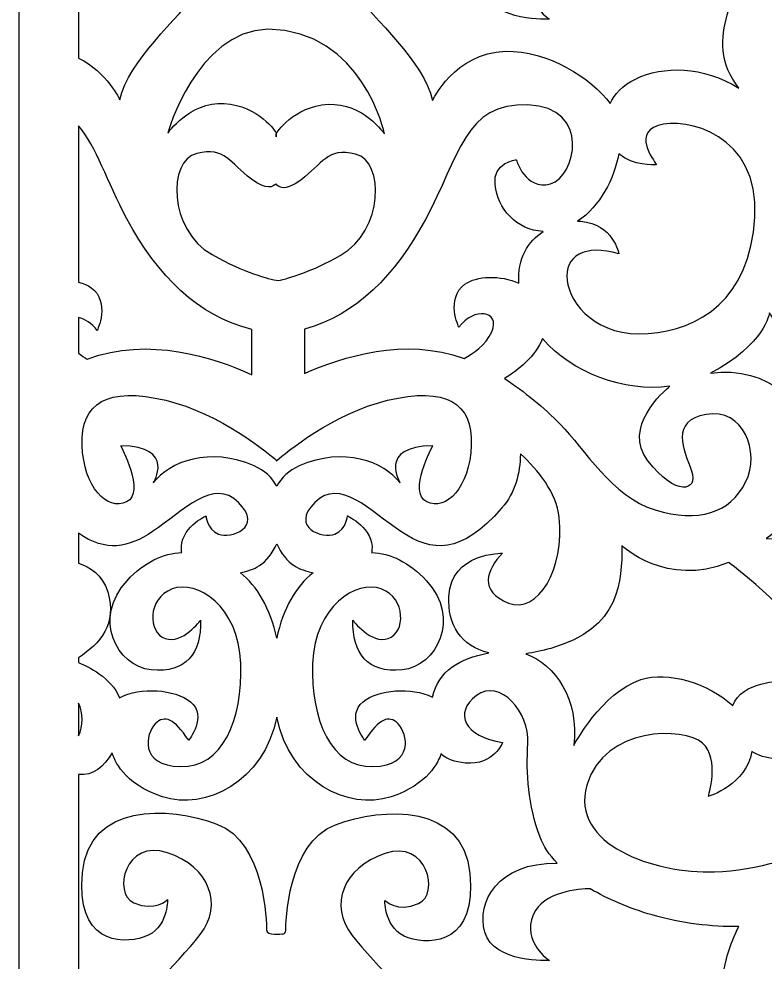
# Model space of a CAD drawing. Header units: centimetres. Extents: x -9.4 to 6.7, y -7.3 to 8.3.
# Drawn here: x -0.956 to 1.277, y -5.219 to -2.397 of the extents above; entities that cross this region are included whole.
import ezdxf

# ---------------------------------------------------------------- set-up
doc = ezdxf.new("R2010")
doc.units = ezdxf.units.CM
doc.header["$MEASUREMENT"] = 0
doc.layers.add('layer 1', color=7, linetype='Continuous')

msp = doc.modelspace()

# ---------------------------------------------------------------- linework, layer by layer
at = {"layer": 'layer 1', "color": 242}
for points, knots in [([(-0.95597, 8.33133), (-0.95597, 8.33133), (6.67267, 8.33133), (6.67267, 8.33133), (6.67267, 8.33133), (6.67267, 8.33133), (6.67267, -7.28285), (6.67267, -7.28285), (6.67267, -7.28285), (6.67267, -7.28285), (-0.95597, -7.28285), (-0.95597, -7.28285), (-0.95597, -7.28285), (-0.95597, -7.28285), (-0.95597, 8.33133), (-0.95597, 8.33133)], [0, 0, 0, 0, 0.2, 0.2, 0.2, 0.2, 0.4, 0.4, 0.4, 0.4, 0.6, 0.6, 0.6, 0.6, 1, 1, 1, 1]), ([(-0.77752, -2.51453), (-0.77752, -2.51453), (-0.77752, -1.84115), (-0.77752, -1.84115), (-0.77752, -1.84115), (-0.73452, -1.84682), (-0.69998, -1.81685), (-0.67701, -1.77622), (-0.67701, -1.77622), (-0.67188, -1.79464), (-0.64427, -1.86953), (-0.52654, -1.90809), (-0.52654, -1.90809), (-0.39771, -1.95025), (-0.22346, -1.86353), (-0.18453, -1.66948), (-0.18453, -1.66948), (-0.1456, -1.86353), (0.02869, -1.95025), (0.15748, -1.90809), (0.15748, -1.90809), (0.26886, -1.87161), (0.29963, -1.80263), (0.30696, -1.77969), (0.30696, -1.77969), (0.32449, -1.7954), (0.34865, -1.80465), (0.37962, -1.80719), (0.37962, -1.80719), (0.46628, -1.81435), (0.49145, -1.74532), (0.49145, -1.74532), (0.49145, -1.74532), (0.3768, -1.72867), (0.34327, -1.65728), (0.41316, -1.60493), (0.41316, -1.60493), (0.48308, -1.5526), (0.57253, -1.6549), (0.56696, -1.74771), (0.56696, -1.74771), (0.56135, -1.8405), (0.56696, -1.93092), (0.60327, -2.02851), (0.60327, -2.02851), (0.61339, -2.05562), (0.63108, -2.08201), (0.65491, -2.10701), (0.65491, -2.10701), (0.47597, -2.10389), (0.41248, -2.22337), (0.43827, -2.31335), (0.43827, -2.31335), (0.46508, -2.40691), (0.63131, -2.39778), (0.63131, -2.39778), (0.63131, -2.39778), (0.63131, -2.39778), (0.54821, -2.34299), (0.58309, -2.26086), (0.58309, -2.26086), (0.61258, -2.19134), (0.72067, -2.1839), (0.75332, -2.18327), (0.75332, -2.18327), (0.80657, -2.21493), (0.87001, -2.24184), (0.93878, -2.26168), (0.93878, -2.26168), (1.02764, -2.28733), (1.1158, -2.29768), (1.19783, -2.29633), (1.19783, -2.29633), (1.17409, -2.34379), (1.14517, -2.41849), (1.15092, -2.49255), (1.15092, -2.49255), (1.15383, -2.5303), (1.17097, -2.56958), (1.19849, -2.60443), (1.19849, -2.60443), (1.09066, -2.53782), (0.97211, -2.5364), (0.88897, -2.57681), (0.88897, -2.57681), (0.84943, -2.59604), (0.82571, -2.62221), (0.81309, -2.65012), (0.81309, -2.65012), (0.75701, -2.57485), (0.62652, -2.48994), (0.49984, -2.49386), (0.49984, -2.49386), (0.34605, -2.49863), (0.28175, -2.6414), (0.28175, -2.6414), (0.28175, -2.6414), (0.25381, -2.52243), (0.11123, -2.40107), (0.04131, -2.31064), (0.04131, -2.31064), (-0.0286, -2.22023), (0.01335, -2.10838), (0.13918, -2.06552), (0.13918, -2.06552), (0.26499, -2.0227), (0.30414, -2.18689), (0.23983, -2.21548), (0.23983, -2.21548), (0.17555, -2.24402), (0.13918, -2.20594), (0.13918, -2.20594), (0.13918, -2.20594), (0.13918, -2.20594), (0.13639, -2.294), (0.20907, -2.31778), (0.20907, -2.31778), (0.28175, -2.34158), (0.41316, -2.33206), (0.3936, -2.12503), (0.3936, -2.12503), (0.37401, -1.918), (0.13639, -1.92517), (-0.00902, -1.97989), (-0.00902, -1.97989), (-0.15441, -2.03461), (-0.15721, -2.27735), (-0.15721, -2.29636), (-0.15721, -2.29636), (-0.15721, -2.30225), (-0.16178, -2.30565), (-0.16808, -2.30753), (-0.16808, -2.30753), (-0.16808, -2.30753), (-0.16763, -2.30598), (-0.16763, -2.30598), (-0.16763, -2.30598), (-0.16763, -2.30598), (-0.21517, -2.31313), (-0.21517, -2.29408), (-0.21517, -2.29408), (-0.21517, -2.27507), (-0.21796, -2.03234), (-0.36334, -1.97761), (-0.36334, -1.97761), (-0.50872, -1.92288), (-0.74638, -1.91571), (-0.76597, -2.12275), (-0.76597, -2.12275), (-0.78554, -2.32978), (-0.65413, -2.33929), (-0.58143, -2.31549), (-0.58143, -2.31549), (-0.50872, -2.2917), (-0.51154, -2.20367), (-0.51154, -2.20367), (-0.51154, -2.20367), (-0.51154, -2.20367), (-0.54787, -2.24174), (-0.61218, -2.21318), (-0.61218, -2.21318), (-0.67648, -2.18463), (-0.63732, -2.02044), (-0.51154, -2.06328), (-0.51154, -2.06328), (-0.38571, -2.1061), (-0.34378, -2.21794), (-0.41367, -2.30836), (-0.41367, -2.30836), (-0.48356, -2.39881), (-0.62616, -2.52015), (-0.65413, -2.63913), (-0.65413, -2.63913), (-0.65413, -2.63913), (-0.69154, -2.55606), (-0.77752, -2.51453)], [0, 0, 0, 0, 0.0222222, 0.0222222, 0.0222222, 0.0222222, 0.0444444, 0.0444444, 0.0444444, 0.0444444, 0.0666667, 0.0666667, 0.0666667, 0.0666667, 0.0888889, 0.0888889, 0.0888889, 0.0888889, 0.1111111, 0.1111111, 0.1111111, 0.1111111, 0.1333333, 0.1333333, 0.1333333, 0.1333333, 0.1555556, 0.1555556, 0.1555556, 0.1555556, 0.1777778, 0.1777778, 0.1777778, 0.1777778, 0.2, 0.2, 0.2, 0.2, 0.2222222, 0.2222222, 0.2222222, 0.2222222, 0.2444444, 0.2444444, 0.2444444, 0.2444444, 0.2666667, 0.2666667, 0.2666667, 0.2666667, 0.2888889, 0.2888889, 0.2888889, 0.2888889, 0.3111111, 0.3111111, 0.3111111, 0.3111111, 0.3333333, 0.3333333, 0.3333333, 0.3333333, 0.3555556, 0.3555556, 0.3555556, 0.3555556, 0.3777778, 0.3777778, 0.3777778, 0.3777778, 0.4, 0.4, 0.4, 0.4, 0.4222222, 0.4222222, 0.4222222, 0.4222222, 0.4444444, 0.4444444, 0.4444444, 0.4444444, 0.4666667, 0.4666667, 0.4666667, 0.4666667, 0.4888889, 0.4888889, 0.4888889, 0.4888889, 0.5111111, 0.5111111, 0.5111111, 0.5111111, 0.5333333, 0.5333333, 0.5333333, 0.5333333, 0.5555556, 0.5555556, 0.5555556, 0.5555556, 0.5777778, 0.5777778, 0.5777778, 0.5777778, 0.6, 0.6, 0.6, 0.6, 0.6222222, 0.6222222, 0.6222222, 0.6222222, 0.6444444, 0.6444444, 0.6444444, 0.6444444, 0.6666667, 0.6666667, 0.6666667, 0.6666667, 0.6888889, 0.6888889, 0.6888889, 0.6888889, 0.7111111, 0.7111111, 0.7111111, 0.7111111, 0.7333333, 0.7333333, 0.7333333, 0.7333333, 0.7555556, 0.7555556, 0.7555556, 0.7555556, 0.7777778, 0.7777778, 0.7777778, 0.7777778, 0.8, 0.8, 0.8, 0.8, 0.8222222, 0.8222222, 0.8222222, 0.8222222, 0.8444444, 0.8444444, 0.8444444, 0.8444444, 0.8666667, 0.8666667, 0.8666667, 0.8666667, 0.8888889, 0.8888889, 0.8888889, 0.8888889, 0.9111111, 0.9111111, 0.9111111, 0.9111111, 0.9333333, 0.9333333, 0.9333333, 0.9333333, 0.9555556, 0.9555556, 0.9555556, 0.9555556, 1, 1, 1, 1]), ([(-0.18616, -2.74982), (-0.18616, -2.74982), (-0.18655, -2.73711), (-0.18655, -2.73711), (-0.18655, -2.73711), (-0.18655, -2.73711), (-0.23755, -2.6559), (-0.34184, -2.65024), (-0.34184, -2.65024), (-0.4461, -2.64457), (-0.51046, -2.73899), (-0.51046, -2.73899), (-0.51046, -2.73899), (-0.51046, -2.73899), (-0.42564, -2.43517), (-0.21135, -2.42751), (-0.21135, -2.42751), (-0.21135, -2.42751), (-0.21135, -2.42762), (-0.21135, -2.42762), (-0.21135, -2.42762), (0.07332, -2.43163), (0.1381, -2.74127), (0.1381, -2.74127), (0.1381, -2.74127), (0.1381, -2.74127), (0.07378, -2.64688), (-0.03053, -2.65253), (-0.03053, -2.65253), (-0.1348, -2.6582), (-0.18583, -2.7394), (-0.18583, -2.7394), (-0.18583, -2.7394), (-0.18583, -2.7394), (-0.18616, -2.74982), (-0.18616, -2.74982)], [0, 0, 0, 0, 0.1, 0.1, 0.1, 0.1, 0.2, 0.2, 0.2, 0.2, 0.3, 0.3, 0.3, 0.3, 0.4, 0.4, 0.4, 0.4, 0.5, 0.5, 0.5, 0.5, 0.6, 0.6, 0.6, 0.6, 0.7, 0.7, 0.7, 0.7, 0.8, 0.8, 0.8, 0.8, 1, 1, 1, 1]), ([(0.61258, -3.03281), (0.56784, -3.06247), (0.53455, -3.11377), (0.54015, -3.18789), (0.54015, -3.18789), (0.48416, -3.1626), (0.41321, -3.16546), (0.37832, -3.19106), (0.37832, -3.19106), (0.32005, -3.23381), (0.36023, -3.31929), (0.36023, -3.31929), (0.36023, -3.31929), (0.40445, -3.25947), (0.4868, -3.26798), (0.45869, -3.33296), (0.45869, -3.33296), (0.44084, -3.37419), (0.40199, -3.39959), (0.37595, -3.41265), (0.37595, -3.41265), (0.1993, -3.34833), (0.00941, -3.40825), (-0.10128, -3.4577), (-0.10128, -3.4577), (-0.10128, -3.4577), (-0.10128, -3.32531), (-0.10128, -3.32531), (-0.10128, -3.32531), (0.05482, -3.28252), (0.16998, -3.16418), (0.26014, -2.99753), (0.26014, -2.99753), (0.36252, -2.80833), (0.37716, -2.64652), (0.56723, -2.654), (0.56723, -2.654), (0.75738, -2.66148), (0.71055, -2.87055), (0.63451, -2.89049), (0.63451, -2.89049), (0.5585, -2.91037), (0.53216, -2.81827), (0.53216, -2.81827), (0.53216, -2.81827), (0.53216, -2.81827), (0.46048, -2.82735), (0.46881, -2.8927), (0.46881, -2.8927), (0.47501, -2.96418), (0.53374, -3.02974), (0.61258, -3.03281)], [0, 0, 0, 0, 0.0714286, 0.0714286, 0.0714286, 0.0714286, 0.1428571, 0.1428571, 0.1428571, 0.1428571, 0.2142857, 0.2142857, 0.2142857, 0.2142857, 0.2857143, 0.2857143, 0.2857143, 0.2857143, 0.3571429, 0.3571429, 0.3571429, 0.3571429, 0.4285714, 0.4285714, 0.4285714, 0.4285714, 0.5, 0.5, 0.5, 0.5, 0.5714286, 0.5714286, 0.5714286, 0.5714286, 0.6428571, 0.6428571, 0.6428571, 0.6428571, 0.7142857, 0.7142857, 0.7142857, 0.7142857, 0.7857143, 0.7857143, 0.7857143, 0.7857143, 0.8571429, 0.8571429, 0.8571429, 0.8571429, 1, 1, 1, 1]), ([(0.8391, -2.80073), (0.83915, -2.80075), (0.83921, -2.80081), (0.83924, -2.80088), (0.83924, -2.80088), (0.88313, -2.8382), (0.94454, -2.8332), (0.95037, -2.8332), (0.95037, -2.8332), (0.95623, -2.8332), (0.87436, -2.7436), (0.95623, -2.71624), (0.95623, -2.71624), (1.03811, -2.68887), (1.26039, -2.74111), (1.24579, -2.99003), (1.24579, -2.99003), (1.23116, -3.23896), (1.07907, -3.32609), (0.92698, -3.33852), (0.92698, -3.33852), (0.7749, -3.351), (0.69301, -3.2514), (0.68425, -3.17922), (0.68425, -3.17922), (0.67549, -3.10705), (0.73687, -3.0697), (0.83924, -3.09955), (0.83924, -3.09955), (0.83924, -3.09955), (0.8217, -3.00997), (0.72518, -3.00249), (0.72518, -3.00249), (0.72206, -3.00224), (0.7189, -3.00211), (0.71567, -3.00208), (0.71567, -3.00208), (0.78353, -2.95795), (0.82489, -2.87471), (0.8391, -2.80073)], [0, 0, 0, 0, 0.0909091, 0.0909091, 0.0909091, 0.0909091, 0.1818182, 0.1818182, 0.1818182, 0.1818182, 0.2727273, 0.2727273, 0.2727273, 0.2727273, 0.3636364, 0.3636364, 0.3636364, 0.3636364, 0.4545455, 0.4545455, 0.4545455, 0.4545455, 0.5454545, 0.5454545, 0.5454545, 0.5454545, 0.6363636, 0.6363636, 0.6363636, 0.6363636, 0.7272727, 0.7272727, 0.7272727, 0.7272727, 0.8181818, 0.8181818, 0.8181818, 0.8181818, 1, 1, 1, 1]), ([(-0.77752, -3.39693), (-0.77752, -3.39693), (-0.77752, -3.2907), (-0.77752, -3.2907), (-0.77752, -3.2907), (-0.75858, -3.29501), (-0.7376, -3.30771), (-0.72161, -3.32936), (-0.72161, -3.32936), (-0.72161, -3.32936), (-0.68144, -3.24388), (-0.7397, -3.20116), (-0.7397, -3.20116), (-0.74973, -3.19379), (-0.76274, -3.18829), (-0.77752, -3.1848), (-0.77752, -3.1848), (-0.77752, -3.1848), (-0.77752, -2.7165), (-0.77752, -2.7165), (-0.77752, -2.7165), (-0.72327, -2.77978), (-0.69343, -2.88265), (-0.63252, -2.99521), (-0.63252, -2.99521), (-0.54004, -3.16611), (-0.42133, -3.2862), (-0.25912, -3.32619), (-0.25912, -3.32619), (-0.25912, -3.32619), (-0.25912, -3.46163), (-0.25912, -3.46163), (-0.25912, -3.46163), (-0.36965, -3.41091), (-0.56831, -3.34506), (-0.75142, -3.41499), (-0.75142, -3.41499), (-0.75982, -3.41006), (-0.76877, -3.40406), (-0.77752, -3.39693)], [0, 0, 0, 0, 0.0909091, 0.0909091, 0.0909091, 0.0909091, 0.1818182, 0.1818182, 0.1818182, 0.1818182, 0.2727273, 0.2727273, 0.2727273, 0.2727273, 0.3636364, 0.3636364, 0.3636364, 0.3636364, 0.4545455, 0.4545455, 0.4545455, 0.4545455, 0.5454545, 0.5454545, 0.5454545, 0.5454545, 0.6363636, 0.6363636, 0.6363636, 0.6363636, 0.7272727, 0.7272727, 0.7272727, 0.7272727, 0.8181818, 0.8181818, 0.8181818, 0.8181818, 1, 1, 1, 1]), ([(-0.18025, -3.17983), (-0.20992, -3.17475), (-0.28025, -3.15776), (-0.37807, -3.10227), (-0.37807, -3.10227), (-0.50969, -3.02756), (-0.51046, -2.82019), (-0.42393, -2.79943), (-0.42393, -2.79943), (-0.33742, -2.77867), (-0.32631, -2.82772), (-0.25972, -2.87683), (-0.25972, -2.87683), (-0.21456, -2.91017), (-0.19495, -2.89997), (-0.18701, -2.88999), (-0.18701, -2.88999), (-0.18032, -2.90042), (-0.16129, -2.91502), (-0.1126, -2.87911), (-0.1126, -2.87911), (-0.04605, -2.83001), (-0.03496, -2.78093), (0.05157, -2.8017), (0.05157, -2.8017), (0.1381, -2.82247), (0.13732, -3.02987), (0.00571, -3.10455), (0.00571, -3.10455), (-0.0808, -3.15362), (-0.14582, -3.17256), (-0.18025, -3.17983)], [0, 0, 0, 0, 0.1111111, 0.1111111, 0.1111111, 0.1111111, 0.2222222, 0.2222222, 0.2222222, 0.2222222, 0.3333333, 0.3333333, 0.3333333, 0.3333333, 0.4444444, 0.4444444, 0.4444444, 0.4444444, 0.5555556, 0.5555556, 0.5555556, 0.5555556, 0.6666667, 0.6666667, 0.6666667, 0.6666667, 0.7777778, 0.7777778, 0.7777778, 0.7777778, 1, 1, 1, 1]), ([(1.65453, -3.37237), (1.65047, -3.37893), (1.64673, -3.38593), (1.64338, -3.39336), (1.64338, -3.39336), (1.57068, -3.55277), (1.71885, -3.54087), (1.73284, -3.52423), (1.73284, -3.52423), (1.73284, -3.52423), (1.67952, -3.47432), (1.71338, -3.41524), (1.71338, -3.41524), (1.74725, -3.35613), (1.83873, -3.40802), (1.83194, -3.49884), (1.83194, -3.49884), (1.82518, -3.58965), (1.75742, -3.63578), (1.66596, -3.64587), (1.66596, -3.64587), (1.5745, -3.65596), (1.42529, -3.66224), (1.39176, -3.85498), (1.39176, -3.85498), (1.39176, -3.85498), (1.37049, -3.94967), (1.38764, -3.99169), (1.38764, -3.99169), (1.38764, -3.99169), (1.32754, -3.94784), (1.2803, -3.95151), (1.2803, -3.95151), (1.2803, -3.95151), (1.41343, -3.87173), (1.41343, -3.69505), (1.41343, -3.69505), (1.41343, -3.55035), (1.28518, -3.43289), (1.11307, -3.45692), (1.11307, -3.45692), (1.27625, -3.37226), (1.28966, -3.27631), (1.28966, -3.27631), (1.28966, -3.27631), (1.28966, -3.27631), (1.37155, -3.42315), (1.52947, -3.4107), (1.52947, -3.4107), (1.58018, -3.40673), (1.62162, -3.39272), (1.65453, -3.37237)], [0, 0, 0, 0, 0.0714286, 0.0714286, 0.0714286, 0.0714286, 0.1428571, 0.1428571, 0.1428571, 0.1428571, 0.2142857, 0.2142857, 0.2142857, 0.2142857, 0.2857143, 0.2857143, 0.2857143, 0.2857143, 0.3571429, 0.3571429, 0.3571429, 0.3571429, 0.4285714, 0.4285714, 0.4285714, 0.4285714, 0.5, 0.5, 0.5, 0.5, 0.5714286, 0.5714286, 0.5714286, 0.5714286, 0.6428571, 0.6428571, 0.6428571, 0.6428571, 0.7142857, 0.7142857, 0.7142857, 0.7142857, 0.7857143, 0.7857143, 0.7857143, 0.7857143, 0.8571429, 0.8571429, 0.8571429, 0.8571429, 1, 1, 1, 1]), ([(0.61046, -3.3533), (0.69789, -3.45615), (0.85424, -3.51399), (0.99165, -3.4963), (0.99165, -3.4963), (0.97411, -3.51069), (0.84905, -3.61887), (0.92601, -3.71935), (0.92601, -3.71935), (1.00868, -3.8272), (1.0785, -3.81157), (1.05644, -3.74902), (1.05644, -3.74902), (1.03438, -3.6865), (0.99032, -3.59895), (1.10055, -3.58021), (1.10055, -3.58021), (1.21075, -3.56144), (1.264, -3.69119), (1.21806, -3.78343), (1.21806, -3.78343), (1.17216, -3.87568), (1.07614, -3.90606), (0.94745, -3.86625), (0.94745, -3.86625), (0.81879, -3.82642), (0.73687, -3.68453), (0.66378, -3.60987), (0.66378, -3.60987), (0.61531, -3.56038), (0.55661, -3.51201), (0.49697, -3.47269), (0.49697, -3.47269), (0.53886, -3.44739), (0.58969, -3.40626), (0.61046, -3.3533)], [0, 0, 0, 0, 0.1, 0.1, 0.1, 0.1, 0.2, 0.2, 0.2, 0.2, 0.3, 0.3, 0.3, 0.3, 0.4, 0.4, 0.4, 0.4, 0.5, 0.5, 0.5, 0.5, 0.6, 0.6, 0.6, 0.6, 0.7, 0.7, 0.7, 0.7, 0.8, 0.8, 0.8, 0.8, 1, 1, 1, 1]), ([(-0.18453, -3.79509), (-0.17061, -3.76986), (-0.14875, -3.7484), (-0.11704, -3.73448), (-0.11704, -3.73448), (0.01606, -3.67593), (0.13588, -3.72125), (0.18469, -3.78546), (0.18469, -3.78546), (0.18469, -3.78546), (0.1159, -3.67593), (0.2823, -3.67406), (0.2823, -3.67406), (0.2823, -3.67406), (0.20686, -3.81376), (0.26456, -3.84208), (0.26456, -3.84208), (0.32222, -3.87042), (0.39323, -3.79866), (0.39766, -3.67217), (0.39766, -3.67217), (0.40212, -3.54565), (0.32222, -3.49657), (0.14696, -3.53812), (0.14696, -3.53812), (-0.01477, -3.57645), (-0.1614, -3.69839), (-0.18307, -3.71698), (-0.18307, -3.71698), (-0.18307, -3.71698), (-0.18323, -3.71935), (-0.18323, -3.71935), (-0.18323, -3.71935), (-0.18323, -3.71935), (-0.18368, -3.71896), (-0.18453, -3.71821), (-0.18453, -3.71821), (-0.18538, -3.71896), (-0.18583, -3.71935), (-0.18583, -3.71935), (-0.18583, -3.71935), (-0.18583, -3.71935), (-0.18594, -3.71698), (-0.18594, -3.71698), (-0.18594, -3.71698), (-0.20755, -3.69844), (-0.3542, -3.57647), (-0.51599, -3.53812), (-0.51599, -3.53812), (-0.69126, -3.49657), (-0.77113, -3.54565), (-0.76671, -3.67217), (-0.76671, -3.67217), (-0.76225, -3.79866), (-0.69126, -3.87042), (-0.63357, -3.84208), (-0.63357, -3.84208), (-0.5759, -3.81376), (-0.65134, -3.67406), (-0.65134, -3.67406), (-0.65134, -3.67406), (-0.48493, -3.67593), (-0.55373, -3.78546), (-0.55373, -3.78546), (-0.55373, -3.78546), (-0.50491, -3.72125), (-0.38509, -3.67593), (-0.25198, -3.73448), (-0.25198, -3.73448), (-0.22029, -3.7484), (-0.19842, -3.76986), (-0.18453, -3.79509)], [0, 0, 0, 0, 0.0526316, 0.0526316, 0.0526316, 0.0526316, 0.1052632, 0.1052632, 0.1052632, 0.1052632, 0.1578947, 0.1578947, 0.1578947, 0.1578947, 0.2105263, 0.2105263, 0.2105263, 0.2105263, 0.2631579, 0.2631579, 0.2631579, 0.2631579, 0.3157895, 0.3157895, 0.3157895, 0.3157895, 0.3684211, 0.3684211, 0.3684211, 0.3684211, 0.4210526, 0.4210526, 0.4210526, 0.4210526, 0.4736842, 0.4736842, 0.4736842, 0.4736842, 0.5263158, 0.5263158, 0.5263158, 0.5263158, 0.5789474, 0.5789474, 0.5789474, 0.5789474, 0.6315789, 0.6315789, 0.6315789, 0.6315789, 0.6842105, 0.6842105, 0.6842105, 0.6842105, 0.7368421, 0.7368421, 0.7368421, 0.7368421, 0.7894737, 0.7894737, 0.7894737, 0.7894737, 0.8421053, 0.8421053, 0.8421053, 0.8421053, 0.8947368, 0.8947368, 0.8947368, 0.8947368, 1, 1, 1, 1]), ([(0.54453, -3.69853), (0.59747, -3.74668), (0.65214, -3.81337), (0.66084, -3.88864), (0.66084, -3.88864), (0.67839, -4.04047), (0.5965, -4.17986), (0.50876, -4.14503), (0.50876, -4.14503), (0.42101, -4.11018), (0.4415, -4.04545), (0.49121, -3.99565), (0.49121, -3.99565), (0.49121, -3.99565), (0.33621, -3.99318), (0.33035, -4.12509), (0.33035, -4.12509), (0.32662, -4.20931), (0.36611, -4.27362), (0.44986, -4.29363), (0.44986, -4.29363), (0.35929, -4.31231), (0.30195, -4.34592), (0.28111, -4.42596), (0.28111, -4.42596), (0.2183, -4.39569), (0.11876, -4.40314), (0.07382, -4.44015), (0.07382, -4.44015), (0.02135, -4.48343), (0.07891, -4.55547), (0.07891, -4.55547), (0.07891, -4.55547), (0.12295, -4.49062), (0.15003, -4.47766), (0.17884, -4.50646), (0.17884, -4.50646), (0.20763, -4.53529), (0.22803, -4.63083), (0.10351, -4.63435), (0.10351, -4.63435), (-0.02101, -4.63791), (-0.08327, -4.49658), (-0.07706, -4.32526), (-0.07706, -4.32526), (-0.07083, -4.15389), (0.05371, -4.0744), (0.12843, -4.10268), (0.12843, -4.10268), (0.20314, -4.13095), (0.20108, -4.23339), (0.14918, -4.25107), (0.14918, -4.25107), (0.09729, -4.26871), (0.04334, -4.19628), (0.04334, -4.19628), (0.04334, -4.19628), (0.04126, -4.29521), (0.08691, -4.35527), (0.19071, -4.34465), (0.19071, -4.34465), (0.29446, -4.33407), (0.3671, -4.19098), (0.26334, -4.07794), (0.26334, -4.07794), (0.21171, -4.0217), (0.15494, -3.99651), (0.0994, -3.99321), (0.0994, -3.99321), (0.09984, -3.99132), (0.10018, -3.98945), (0.10038, -3.9875), (0.10038, -3.9875), (0.10704, -3.92139), (0.02716, -3.88367), (0.02716, -3.88367), (0.02716, -3.88367), (0.02716, -3.88367), (0.02495, -3.92331), (-0.01055, -3.93838), (-0.01055, -3.93838), (-0.04605, -3.95352), (-0.14589, -3.91952), (-0.07046, -3.84398), (-0.07046, -3.84398), (0.00499, -3.76847), (0.09344, -3.86874), (0.18705, -3.93097), (0.18705, -3.93097), (0.28063, -3.99318), (0.36543, -4.00066), (0.48829, -3.86127), (0.48829, -3.86127), (0.52957, -3.81438), (0.54379, -3.75575), (0.54453, -3.69853)], [0, 0, 0, 0, 0.04, 0.04, 0.04, 0.04, 0.08, 0.08, 0.08, 0.08, 0.12, 0.12, 0.12, 0.12, 0.16, 0.16, 0.16, 0.16, 0.2, 0.2, 0.2, 0.2, 0.24, 0.24, 0.24, 0.24, 0.28, 0.28, 0.28, 0.28, 0.32, 0.32, 0.32, 0.32, 0.36, 0.36, 0.36, 0.36, 0.4, 0.4, 0.4, 0.4, 0.44, 0.44, 0.44, 0.44, 0.48, 0.48, 0.48, 0.48, 0.52, 0.52, 0.52, 0.52, 0.56, 0.56, 0.56, 0.56, 0.6, 0.6, 0.6, 0.6, 0.64, 0.64, 0.64, 0.64, 0.68, 0.68, 0.68, 0.68, 0.72, 0.72, 0.72, 0.72, 0.76, 0.76, 0.76, 0.76, 0.8, 0.8, 0.8, 0.8, 0.84, 0.84, 0.84, 0.84, 0.88, 0.88, 0.88, 0.88, 0.92, 0.92, 0.92, 0.92, 1, 1, 1, 1]), ([(-0.77752, -4.32299), (-0.77752, -4.32299), (-0.77752, -4.3092), (-0.77752, -4.3092), (-0.77752, -4.3092), (-0.71371, -4.26612), (-0.66081, -4.20758), (-0.68998, -4.11138), (-0.68998, -4.11138), (-0.70541, -4.0605), (-0.74321, -4.03677), (-0.77752, -4.0258), (-0.77752, -4.0258), (-0.77752, -4.0258), (-0.77752, -3.93556), (-0.77752, -3.93556), (-0.77752, -3.93556), (-0.69473, -3.99421), (-0.62798, -3.97877), (-0.55607, -3.93097), (-0.55607, -3.93097), (-0.46247, -3.86874), (-0.374, -3.76847), (-0.29859, -3.84398), (-0.29859, -3.84398), (-0.22314, -3.91952), (-0.323, -3.95352), (-0.35849, -3.93838), (-0.35849, -3.93838), (-0.39396, -3.92331), (-0.39619, -3.88367), (-0.39619, -3.88367), (-0.39619, -3.88367), (-0.39619, -3.88367), (-0.47606, -3.92139), (-0.46941, -3.9875), (-0.46941, -3.9875), (-0.46921, -3.98945), (-0.46889, -3.99132), (-0.46845, -3.99321), (-0.46845, -3.99321), (-0.52395, -3.99651), (-0.58074, -4.0217), (-0.63237, -4.07794), (-0.63237, -4.07794), (-0.73612, -4.19098), (-0.6635, -4.33407), (-0.55972, -4.34465), (-0.55972, -4.34465), (-0.45594, -4.35527), (-0.4103, -4.29521), (-0.41238, -4.19628), (-0.41238, -4.19628), (-0.41238, -4.19628), (-0.46632, -4.26871), (-0.51821, -4.25107), (-0.51821, -4.25107), (-0.5701, -4.23339), (-0.57218, -4.13095), (-0.49745, -4.10268), (-0.49745, -4.10268), (-0.42274, -4.0744), (-0.29822, -4.15389), (-0.29199, -4.32526), (-0.29199, -4.32526), (-0.28576, -4.49658), (-0.34802, -4.63791), (-0.47256, -4.63435), (-0.47256, -4.63435), (-0.59709, -4.63083), (-0.57667, -4.53529), (-0.54786, -4.50646), (-0.54786, -4.50646), (-0.5191, -4.47766), (-0.492, -4.49062), (-0.44794, -4.55547), (-0.44794, -4.55547), (-0.44794, -4.55547), (-0.39035, -4.48343), (-0.44287, -4.44015), (-0.44287, -4.44015), (-0.48889, -4.40224), (-0.59228, -4.39535), (-0.65471, -4.42829), (-0.65471, -4.42829), (-0.67972, -4.36745), (-0.74821, -4.33461), (-0.77752, -4.32299)], [0, 0, 0, 0, 0.0434783, 0.0434783, 0.0434783, 0.0434783, 0.0869565, 0.0869565, 0.0869565, 0.0869565, 0.1304348, 0.1304348, 0.1304348, 0.1304348, 0.173913, 0.173913, 0.173913, 0.173913, 0.2173913, 0.2173913, 0.2173913, 0.2173913, 0.2608696, 0.2608696, 0.2608696, 0.2608696, 0.3043478, 0.3043478, 0.3043478, 0.3043478, 0.3478261, 0.3478261, 0.3478261, 0.3478261, 0.3913043, 0.3913043, 0.3913043, 0.3913043, 0.4347826, 0.4347826, 0.4347826, 0.4347826, 0.4782609, 0.4782609, 0.4782609, 0.4782609, 0.5217391, 0.5217391, 0.5217391, 0.5217391, 0.5652174, 0.5652174, 0.5652174, 0.5652174, 0.6086957, 0.6086957, 0.6086957, 0.6086957, 0.6521739, 0.6521739, 0.6521739, 0.6521739, 0.6956522, 0.6956522, 0.6956522, 0.6956522, 0.7391304, 0.7391304, 0.7391304, 0.7391304, 0.7826087, 0.7826087, 0.7826087, 0.7826087, 0.826087, 0.826087, 0.826087, 0.826087, 0.8695652, 0.8695652, 0.8695652, 0.8695652, 0.9130435, 0.9130435, 0.9130435, 0.9130435, 1, 1, 1, 1]), ([(-0.18453, -4.25011), (-0.16628, -4.16079), (-0.12634, -4.09529), (-0.07583, -4.05394), (-0.07583, -4.05394), (-0.0966, -4.0501), (-0.11615, -4.0432), (-0.13258, -4.03281), (-0.13258, -4.03281), (-0.15352, -4.01957), (-0.17171, -3.99601), (-0.18453, -3.96756), (-0.18453, -3.96756), (-0.19733, -3.99601), (-0.21551, -4.01957), (-0.23645, -4.03281), (-0.23645, -4.03281), (-0.25287, -4.0432), (-0.27244, -4.0501), (-0.2932, -4.05394), (-0.2932, -4.05394), (-0.24271, -4.09529), (-0.20278, -4.16079), (-0.18453, -4.25011)], [0, 0, 0, 0, 0.1428571, 0.1428571, 0.1428571, 0.1428571, 0.2857143, 0.2857143, 0.2857143, 0.2857143, 0.4285714, 0.4285714, 0.4285714, 0.4285714, 0.5714286, 0.5714286, 0.5714286, 0.5714286, 0.7142857, 0.7142857, 0.7142857, 0.7142857, 1, 1, 1, 1]), ([(0.56082, -4.29641), (0.58388, -4.29325), (0.6087, -4.28801), (0.63528, -4.28046), (0.63528, -4.28046), (0.84587, -4.22072), (0.84802, -4.07779), (0.84802, -3.97327), (0.84802, -3.97327), (0.84802, -3.97327), (0.98256, -4.10023), (1.16683, -4.02307), (1.16683, -4.02307), (1.16683, -4.02307), (1.35762, -4.16239), (1.41428, -4.27861), (1.41428, -4.27861), (1.47098, -4.39481), (1.41059, -4.47884), (1.3559, -4.47884), (1.3559, -4.47884), (1.30126, -4.47884), (1.28035, -4.41997), (1.32857, -4.3776), (1.32857, -4.3776), (1.32857, -4.3776), (1.206, -4.37879), (1.17961, -4.45092), (1.17961, -4.45092), (1.10773, -4.38509), (0.98555, -4.34768), (0.90523, -4.37372), (0.90523, -4.37372), (0.78781, -4.41182), (0.70395, -4.57121), (0.70395, -4.57121), (0.70395, -4.57121), (0.72116, -4.43367), (0.64874, -4.32864), (0.56082, -4.29641)], [0, 0, 0, 0, 0.0909091, 0.0909091, 0.0909091, 0.0909091, 0.1818182, 0.1818182, 0.1818182, 0.1818182, 0.2727273, 0.2727273, 0.2727273, 0.2727273, 0.3636364, 0.3636364, 0.3636364, 0.3636364, 0.4545455, 0.4545455, 0.4545455, 0.4545455, 0.5454545, 0.5454545, 0.5454545, 0.5454545, 0.6363636, 0.6363636, 0.6363636, 0.6363636, 0.7272727, 0.7272727, 0.7272727, 0.7272727, 0.8181818, 0.8181818, 0.8181818, 0.8181818, 1, 1, 1, 1]), ([(-0.77752, -5.34306), (-0.77752, -5.34306), (-0.77752, -4.65753), (-0.77752, -4.65753), (-0.77752, -4.65753), (-0.73452, -4.66321), (-0.69998, -4.63324), (-0.67701, -4.59261), (-0.67701, -4.59261), (-0.67188, -4.61103), (-0.64427, -4.68591), (-0.52654, -4.72447), (-0.52654, -4.72447), (-0.39771, -4.76663), (-0.22346, -4.67991), (-0.18453, -4.48587), (-0.18453, -4.48587), (-0.1456, -4.67991), (0.02869, -4.76663), (0.15748, -4.72447), (0.15748, -4.72447), (0.26886, -4.68799), (0.29963, -4.61902), (0.30696, -4.59607), (0.30696, -4.59607), (0.32449, -4.61178), (0.34865, -4.62103), (0.37962, -4.62357), (0.37962, -4.62357), (0.46628, -4.63074), (0.49145, -4.5617), (0.49145, -4.5617), (0.49145, -4.5617), (0.3768, -4.54505), (0.34327, -4.47366), (0.41316, -4.42131), (0.41316, -4.42131), (0.48308, -4.36898), (0.57253, -4.47129), (0.56696, -4.5641), (0.56696, -4.5641), (0.56135, -4.65689), (0.56696, -4.74731), (0.60327, -4.8449), (0.60327, -4.8449), (0.61339, -4.872), (0.63108, -4.8984), (0.65491, -4.9234), (0.65491, -4.9234), (0.47597, -4.92027), (0.41248, -5.03976), (0.43827, -5.12974), (0.43827, -5.12974), (0.46508, -5.22329), (0.63131, -5.21417), (0.63131, -5.21417), (0.63131, -5.21417), (0.63131, -5.21417), (0.54821, -5.15938), (0.58309, -5.07725), (0.58309, -5.07725), (0.61258, -5.00773), (0.72067, -5.00028), (0.75332, -4.99966), (0.75332, -4.99966), (0.80657, -5.03132), (0.87001, -5.05823), (0.93878, -5.07806), (0.93878, -5.07806), (1.02764, -5.10372), (1.1158, -5.11407), (1.19783, -5.11272), (1.19783, -5.11272), (1.17409, -5.16018), (1.14517, -5.23487), (1.15092, -5.30893), (1.15092, -5.30893), (1.15482, -5.35949), (1.18423, -5.41275), (1.2299, -5.45451), (1.2299, -5.45451), (1.11427, -5.36703), (0.98028, -5.36097), (0.88897, -5.40535), (0.88897, -5.40535), (0.84943, -5.42457), (0.82571, -5.45075), (0.81309, -5.47866), (0.81309, -5.47866), (0.75701, -5.40339), (0.62652, -5.31848), (0.49984, -5.3224), (0.49984, -5.3224), (0.34605, -5.32717), (0.28175, -5.46994), (0.28175, -5.46994), (0.28175, -5.46994), (0.25381, -5.35097), (0.11123, -5.22961), (0.04131, -5.13918), (0.04131, -5.13918), (-0.0286, -5.04877), (0.01335, -4.93692), (0.13918, -4.89406), (0.13918, -4.89406), (0.26499, -4.85123), (0.30414, -5.01543), (0.23983, -5.04402), (0.23983, -5.04402), (0.17555, -5.07256), (0.13918, -5.03447), (0.13918, -5.03447), (0.13918, -5.03447), (0.13918, -5.03447), (0.13639, -5.12254), (0.20907, -5.14632), (0.20907, -5.14632), (0.28175, -5.17012), (0.41316, -5.1606), (0.3936, -4.95357), (0.3936, -4.95357), (0.37401, -4.74654), (0.13639, -4.7537), (-0.00902, -4.80843), (-0.00902, -4.80843), (-0.15441, -4.86315), (-0.15721, -5.10589), (-0.15721, -5.1249), (-0.15721, -5.1249), (-0.15721, -5.13079), (-0.16178, -5.13418), (-0.16808, -5.13607), (-0.16808, -5.13607), (-0.16808, -5.13607), (-0.16763, -5.13452), (-0.16763, -5.13452), (-0.16763, -5.13452), (-0.16763, -5.13452), (-0.21517, -5.14167), (-0.21517, -5.12261), (-0.21517, -5.12261), (-0.21517, -5.1036), (-0.21796, -4.86088), (-0.36334, -4.80615), (-0.36334, -4.80615), (-0.50872, -4.75141), (-0.74638, -4.74425), (-0.76597, -4.95129), (-0.76597, -4.95129), (-0.78554, -5.15831), (-0.65413, -5.16783), (-0.58143, -5.14402), (-0.58143, -5.14402), (-0.50872, -5.12024), (-0.51154, -5.03221), (-0.51154, -5.03221), (-0.51154, -5.03221), (-0.51154, -5.03221), (-0.54787, -5.07028), (-0.61218, -5.04171), (-0.61218, -5.04171), (-0.67648, -5.01317), (-0.63732, -4.84897), (-0.51154, -4.89181), (-0.51154, -4.89181), (-0.38571, -4.93463), (-0.34378, -5.04647), (-0.41367, -5.13689), (-0.41367, -5.13689), (-0.48356, -5.22735), (-0.62616, -5.34868), (-0.65413, -5.46767), (-0.65413, -5.46767), (-0.65413, -5.46767), (-0.69154, -5.38459), (-0.77752, -5.34306)], [0, 0, 0, 0, 0.0222222, 0.0222222, 0.0222222, 0.0222222, 0.0444444, 0.0444444, 0.0444444, 0.0444444, 0.0666667, 0.0666667, 0.0666667, 0.0666667, 0.0888889, 0.0888889, 0.0888889, 0.0888889, 0.1111111, 0.1111111, 0.1111111, 0.1111111, 0.1333333, 0.1333333, 0.1333333, 0.1333333, 0.1555556, 0.1555556, 0.1555556, 0.1555556, 0.1777778, 0.1777778, 0.1777778, 0.1777778, 0.2, 0.2, 0.2, 0.2, 0.2222222, 0.2222222, 0.2222222, 0.2222222, 0.2444444, 0.2444444, 0.2444444, 0.2444444, 0.2666667, 0.2666667, 0.2666667, 0.2666667, 0.2888889, 0.2888889, 0.2888889, 0.2888889, 0.3111111, 0.3111111, 0.3111111, 0.3111111, 0.3333333, 0.3333333, 0.3333333, 0.3333333, 0.3555556, 0.3555556, 0.3555556, 0.3555556, 0.3777778, 0.3777778, 0.3777778, 0.3777778, 0.4, 0.4, 0.4, 0.4, 0.4222222, 0.4222222, 0.4222222, 0.4222222, 0.4444444, 0.4444444, 0.4444444, 0.4444444, 0.4666667, 0.4666667, 0.4666667, 0.4666667, 0.4888889, 0.4888889, 0.4888889, 0.4888889, 0.5111111, 0.5111111, 0.5111111, 0.5111111, 0.5333333, 0.5333333, 0.5333333, 0.5333333, 0.5555556, 0.5555556, 0.5555556, 0.5555556, 0.5777778, 0.5777778, 0.5777778, 0.5777778, 0.6, 0.6, 0.6, 0.6, 0.6222222, 0.6222222, 0.6222222, 0.6222222, 0.6444444, 0.6444444, 0.6444444, 0.6444444, 0.6666667, 0.6666667, 0.6666667, 0.6666667, 0.6888889, 0.6888889, 0.6888889, 0.6888889, 0.7111111, 0.7111111, 0.7111111, 0.7111111, 0.7333333, 0.7333333, 0.7333333, 0.7333333, 0.7555556, 0.7555556, 0.7555556, 0.7555556, 0.7777778, 0.7777778, 0.7777778, 0.7777778, 0.8, 0.8, 0.8, 0.8, 0.8222222, 0.8222222, 0.8222222, 0.8222222, 0.8444444, 0.8444444, 0.8444444, 0.8444444, 0.8666667, 0.8666667, 0.8666667, 0.8666667, 0.8888889, 0.8888889, 0.8888889, 0.8888889, 0.9111111, 0.9111111, 0.9111111, 0.9111111, 0.9333333, 0.9333333, 0.9333333, 0.9333333, 0.9555556, 0.9555556, 0.9555556, 0.9555556, 1, 1, 1, 1]), ([(-0.77752, -4.54215), (-0.77752, -4.54215), (-0.77752, -4.44476), (-0.77752, -4.44476), (-0.77752, -4.44476), (-0.76328, -4.4711), (-0.76355, -4.51476), (-0.77752, -4.54215)], [0, 0, 0, 0, 0.3333333, 0.3333333, 0.3333333, 0.3333333, 1, 1, 1, 1]), ([(1.23677, -4.58875), (1.27609, -4.61314), (1.33154, -4.62063), (1.39613, -4.59378), (1.39613, -4.59378), (1.39613, -4.59378), (1.33829, -4.76405), (1.39913, -4.80059), (1.39913, -4.80059), (1.45994, -4.83712), (1.46353, -4.83409), (1.46353, -4.83409), (1.46353, -4.83409), (1.46353, -4.83409), (1.46322, -4.84903), (1.46498, -4.86985), (1.46498, -4.86985), (1.39143, -4.89818), (1.2513, -4.9454), (1.12572, -4.94921), (1.12572, -4.94921), (0.94537, -4.95468), (0.69203, -4.8688), (0.74355, -4.68973), (0.74355, -4.68973), (0.79507, -4.51064), (1.03555, -4.51615), (1.08919, -4.56365), (1.08919, -4.56365), (1.14287, -4.61115), (1.10654, -4.72351), (1.10654, -4.72351), (1.10654, -4.72351), (1.10654, -4.72351), (1.22206, -4.68813), (1.23677, -4.58875)], [0, 0, 0, 0, 0.1, 0.1, 0.1, 0.1, 0.2, 0.2, 0.2, 0.2, 0.3, 0.3, 0.3, 0.3, 0.4, 0.4, 0.4, 0.4, 0.5, 0.5, 0.5, 0.5, 0.6, 0.6, 0.6, 0.6, 0.7, 0.7, 0.7, 0.7, 0.8, 0.8, 0.8, 0.8, 1, 1, 1, 1])]:
    msp.add_open_spline(points, degree=3, knots=knots, dxfattribs=at)

doc.saveas('drawing.dxf')
